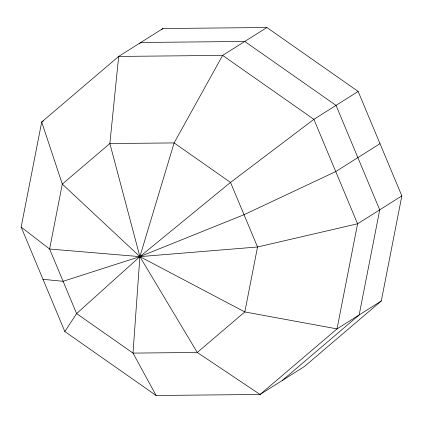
<?xml version="1.0" encoding="UTF-8"?>
<svg xmlns="http://www.w3.org/2000/svg" width="423" height="423" viewBox="0 0 423 423"><rect width="100%" height="100%" fill="white"/><g stroke="black" fill="none" stroke-linecap="round" stroke-linejoin="round"><path stroke-width="0.63" d="M21.15 227.093L41.708 122.004L118.667 56.423L162.929 28.531L266.892 27.516L358.154 91.447L401.85 195.907L381.292 300.996L304.333 366.577L260.071 394.469L156.108 395.484L64.846 331.553L21.15 227.093L49.597 249.025L76.605 313.586L133.007 353.099L156.108 395.484M64.846 331.553L76.605 313.586L139.886 256.629L230.519 182.429L313.892 119.339L358.154 91.447M139.289 43.765L140.796 42.48L244.764 41.459L336.021 105.39L379.722 209.856L359.164 314.945L282.204 380.52M161.417 29.822L162.929 28.531M43.368 120.957L41.708 122.004L62.303 184.079L139.886 256.629L244.822 311.941L337.031 328.888L381.292 300.996M266.892 27.516L222.63 55.408L174.117 142.921L139.886 256.629L133.007 353.099L197.261 352.47L260.071 394.469L337.031 328.888L357.588 223.799L313.892 119.339L222.63 55.408L118.667 56.423L109.864 143.545L139.886 256.629L197.261 352.47L244.822 311.941L257.528 246.99L230.519 182.429L174.117 142.921L109.864 143.545L62.303 184.079L49.597 249.025L139.886 256.629L257.528 246.99L357.588 223.799L401.85 195.907M380.002 143.677L335.74 171.569L244.023 214.71L139.886 256.629L63.101 281.306L42.998 279.323"/></g></svg>
